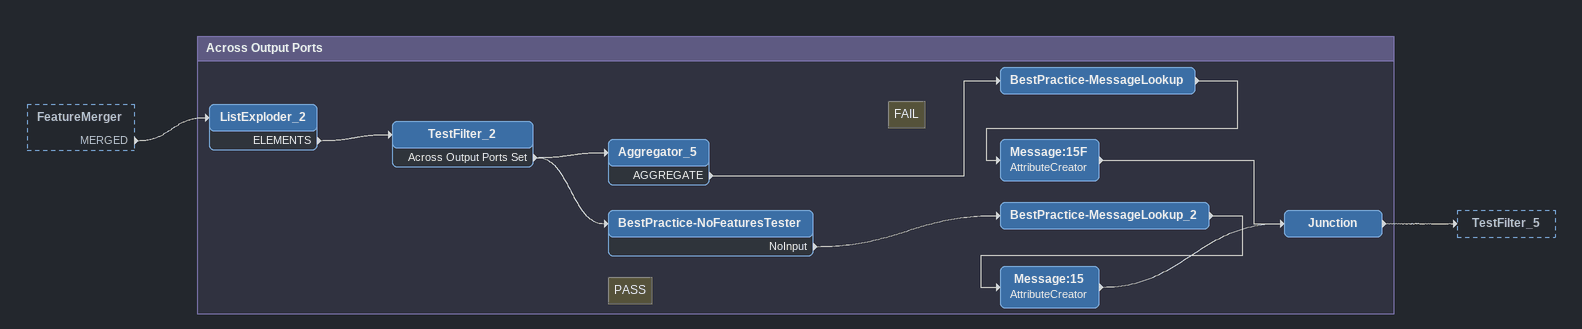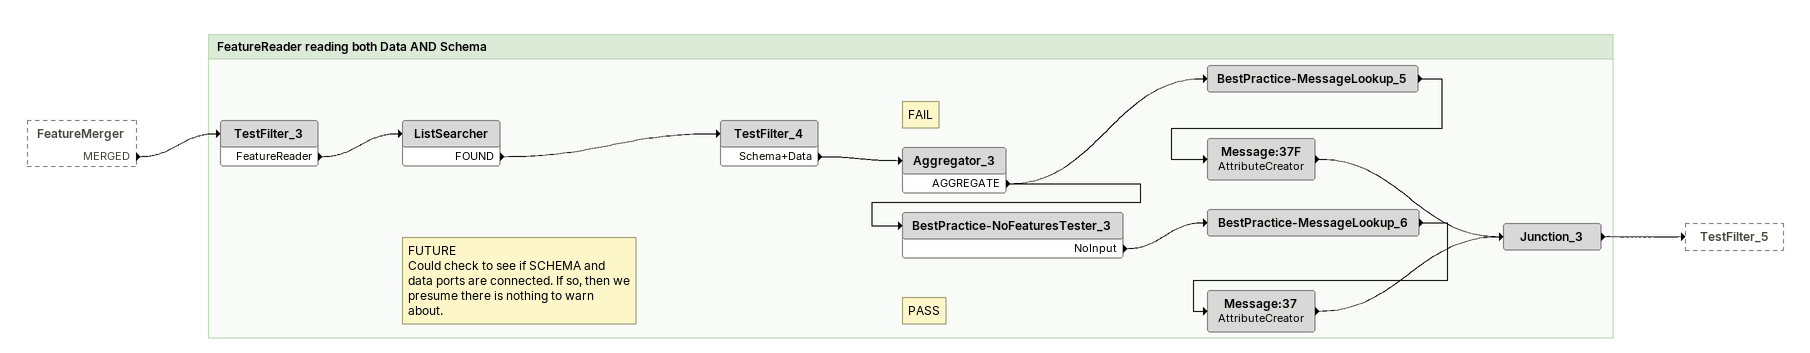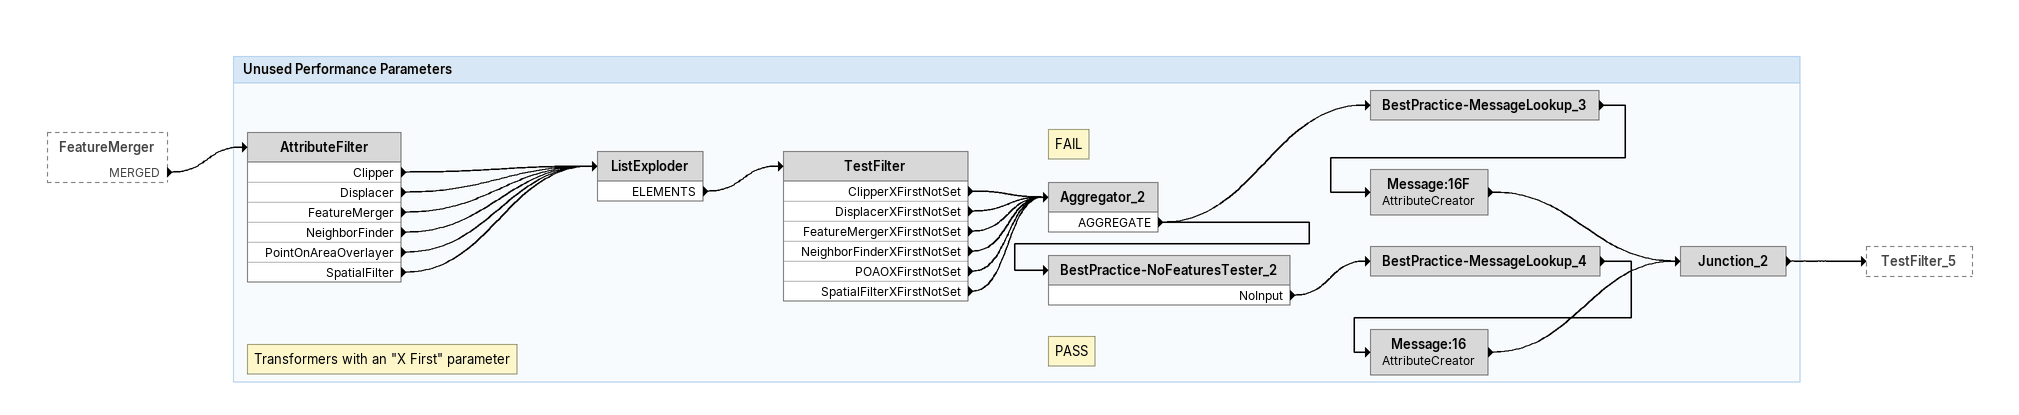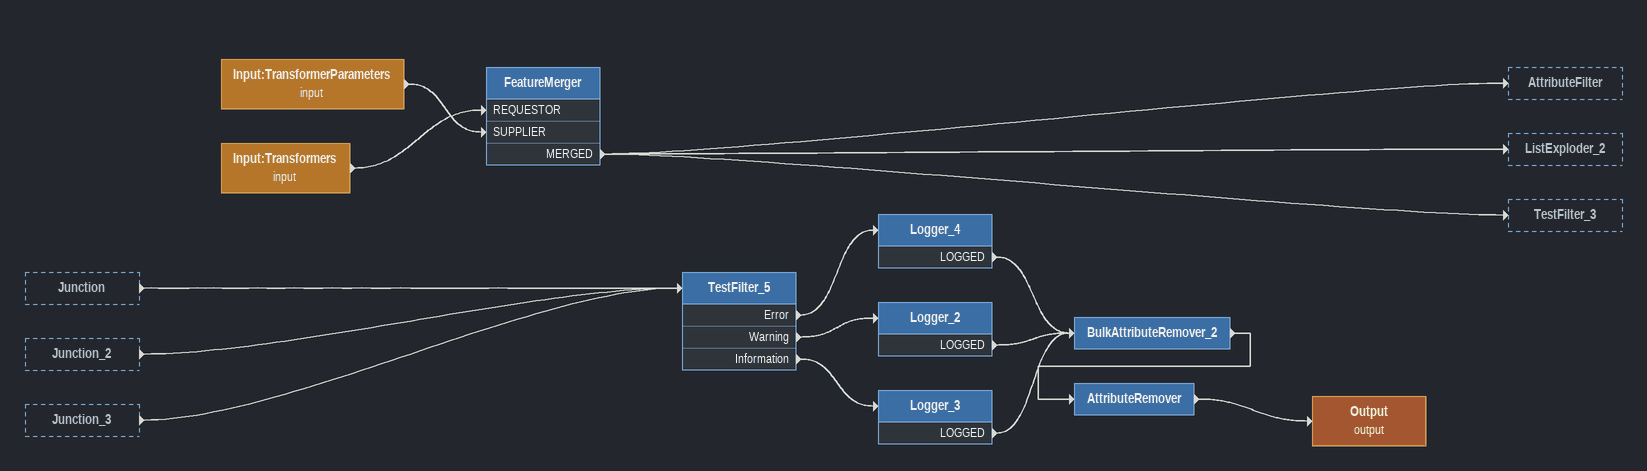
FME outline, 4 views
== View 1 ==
FeatureMerger [outside]
    MERGED -> ListExploder_2

Bookmark: Across Output Ports
ListExploder_2
    ELEMENTS -> TestFilter_2
TestFilter_2
    Across Output Ports Set -> Aggregator_5
    Across Output Ports Set -> BestPractice-NoFeaturesTester
Note: FAIL
Aggregator_5
    AGGREGATE -> BestPractice-MessageLookup
BestPractice-MessageLookup
    -> Message:15F
Message:15F: AttributeCreator
    -> Junction
Note: PASS
BestPractice-NoFeaturesTester
    NoInput -> BestPractice-MessageLookup_2
BestPractice-MessageLookup_2
    -> Message:15
Message:15: AttributeCreator
    -> Junction
Junction
    -> TestFilter_5

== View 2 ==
FeatureMerger [outside]
    MERGED -> TestFilter_3

Bookmark: FeatureReader reading both Data AND Schema
TestFilter_3
    FeatureReader -> ListSearcher
Note: FUTURE / Could check to see if SCHEMA and data ports are connected. If so, then we presume there is nothing to warn about.
ListSearcher
    FOUND -> TestFilter_4
TestFilter_4
    Schema+Data -> Aggregator_3
Note: FAIL
Aggregator_3
    AGGREGATE -> BestPractice-MessageLookup_5
    AGGREGATE -> BestPractice-NoFeaturesTester_3
BestPractice-MessageLookup_5
    -> Message:37F
Message:37F: AttributeCreator
    -> Junction_3
Note: PASS
BestPractice-NoFeaturesTester_3
    NoInput -> BestPractice-MessageLookup_6
BestPractice-MessageLookup_6
    -> Message:37
Message:37: AttributeCreator
    -> Junction_3
Junction_3
    -> TestFilter_5

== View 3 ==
FeatureMerger [outside]
    MERGED -> AttributeFilter

Bookmark: Unused Performance Parameters
Note: Transformers with an "X First" parameter
AttributeFilter
    Clipper -> ListExploder
    Displacer -> ListExploder
    FeatureMerger -> ListExploder
    NeighborFinder -> ListExploder
    PointOnAreaOverlayer -> ListExploder
    SpatialFilter -> ListExploder
ListExploder
    ELEMENTS -> TestFilter
TestFilter
    ClipperXFirstNotSet -> Aggregator_2
    DisplacerXFirstNotSet -> Aggregator_2
    FeatureMergerXFirstNotSet -> Aggregator_2
    NeighborFinderXFirstNotSet -> Aggregator_2
    POAOXFirstNotSet -> Aggregator_2
    SpatialFilterXFirstNotSet -> Aggregator_2
Note: FAIL
Aggregator_2
    AGGREGATE -> BestPractice-MessageLookup_3
    AGGREGATE -> BestPractice-NoFeaturesTester_2
BestPractice-MessageLookup_3
    -> Message:16F
Message:16F: AttributeCreator
    -> Junction_2
Note: PASS
BestPractice-NoFeaturesTester_2
    NoInput -> BestPractice-MessageLookup_4
BestPractice-MessageLookup_4
    -> Message:16
Message:16: AttributeCreator
    -> Junction_2
Junction_2
    -> TestFilter_5

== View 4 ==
Junction [outside]
    -> TestFilter_5
Junction_2 [outside]
    -> TestFilter_5
Junction_3 [outside]
    -> TestFilter_5
Input:TransformerParameters (input)
    -> FeatureMerger [SUPPLIER]
Input:Transformers (input)
    -> FeatureMerger [REQUESTOR]
FeatureMerger
    MERGED -> AttributeFilter
    MERGED -> ListExploder_2
    MERGED -> TestFilter_3
TestFilter_5
    Error -> Logger_4
    Warning -> Logger_2
    Information -> Logger_3
Logger_4
    LOGGED -> BulkAttributeRemover_2
Logger_2
    LOGGED -> BulkAttributeRemover_2
Logger_3
    LOGGED -> BulkAttributeRemover_2
BulkAttributeRemover_2
    -> AttributeRemover
AttributeRemover
    -> Output (output)
Output (output)
